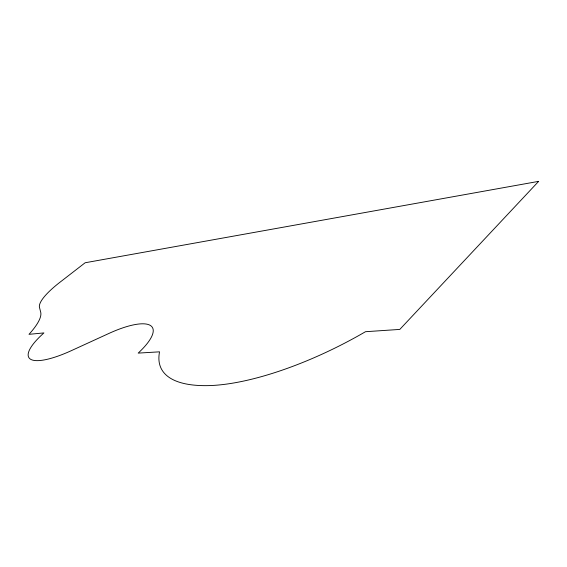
<?xml version="1.0" encoding="UTF-8"?>
<svg xmlns="http://www.w3.org/2000/svg" width="567" height="567" viewBox="0 0 567 567"><rect width="100%" height="100%" fill="white"/><g stroke="black" fill="none" stroke-linecap="round" stroke-linejoin="round"><path stroke-width="0.85" d="M538.65 181.362L399.799 329.413L365.481 331.709A166.365 55.977 -26.9 0 1 206.955 385.638A190.236 63.164 -26.5 0 1 159.547 351.831L138.185 353.106A60.726 18.151 -30.7 0 0 150.624 325.628A60.726 18.151 -30.7 0 0 109.027 333.396L71.541 350.569A63.015 16.833 -30.5 0 1 30.455 359.173A63.015 16.833 -30.5 0 1 43.921 332.921L28.995 334.332A95.908 22.474 -31.9 0 0 40.696 312.197L39.492 307.442A61.846 14.629 -29.9 0 1 61.994 280.679L85.142 262.762L538.65 181.362"/></g></svg>
